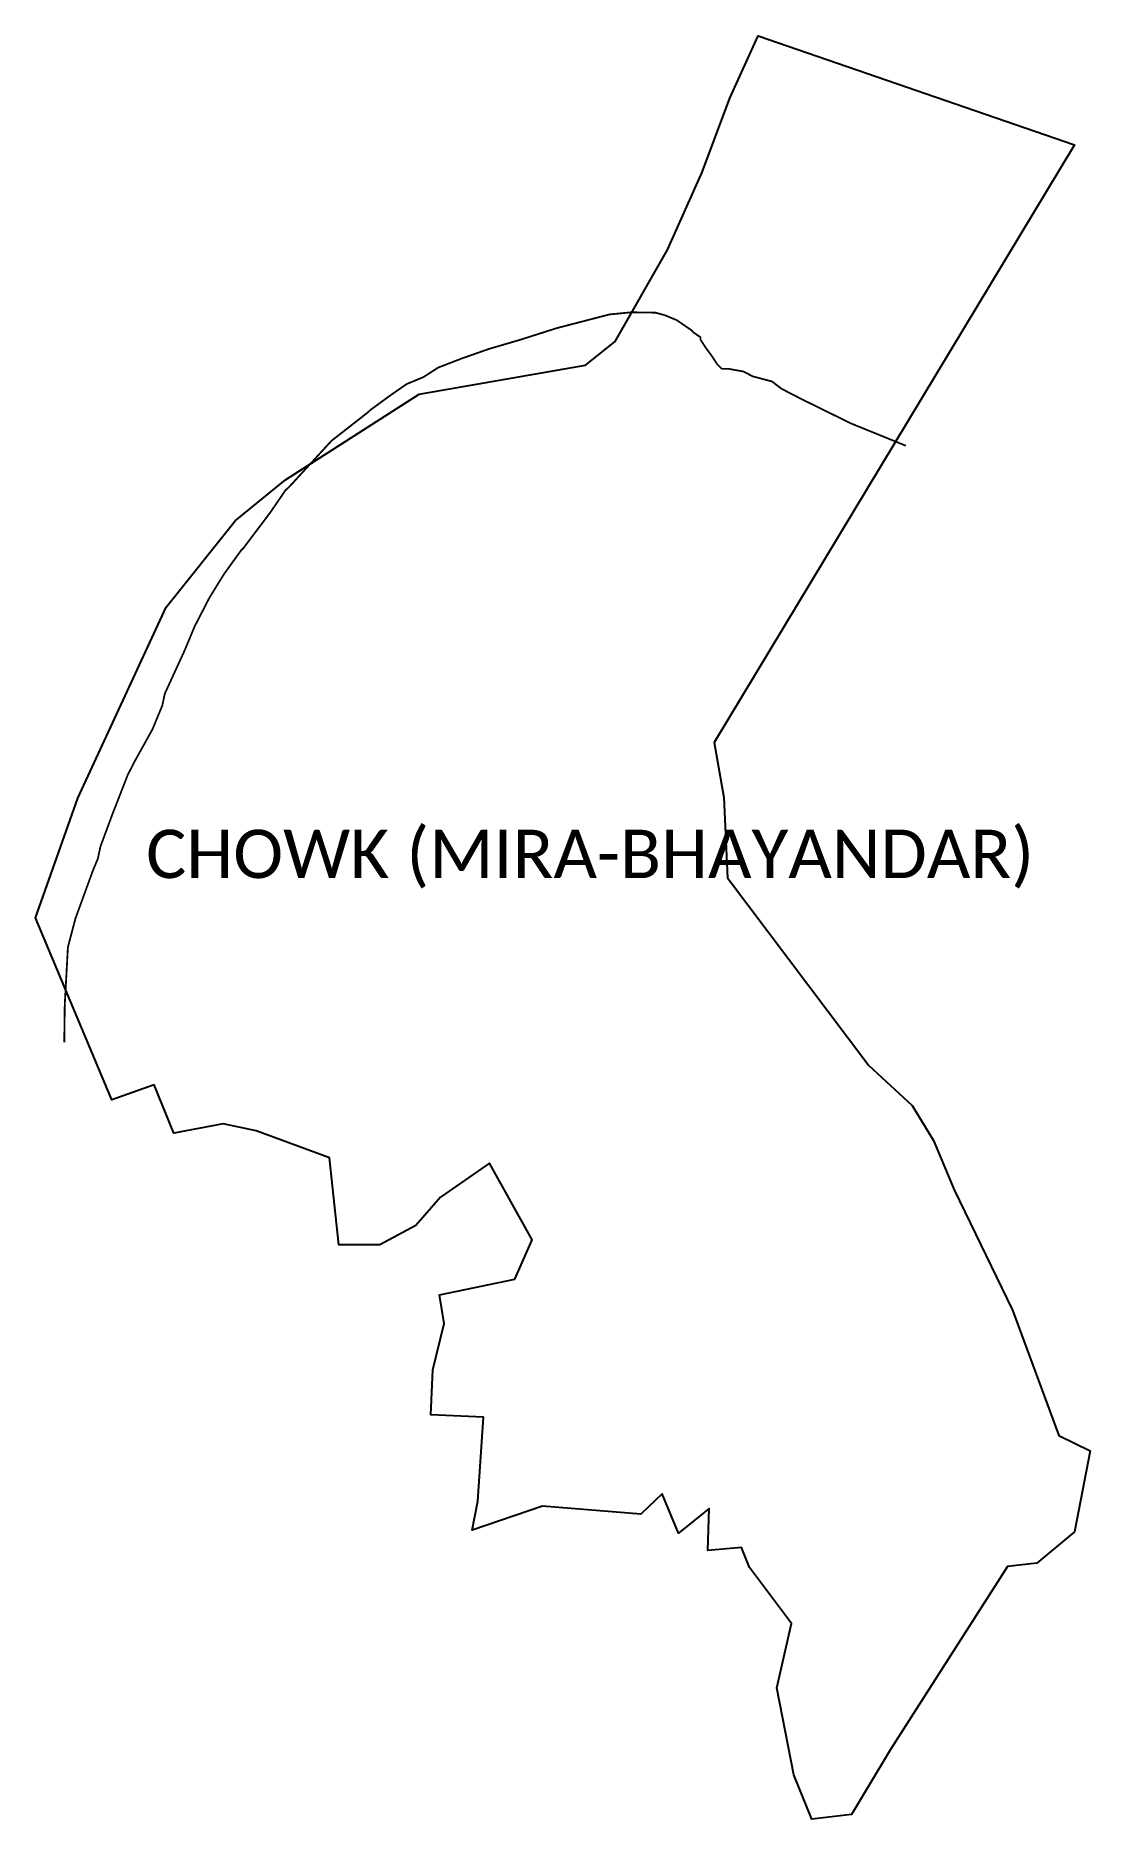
# Model space of a CAD drawing. Header units: metres. Extents: x 267138 to 268884, y 2134208 to 2137159.
import ezdxf

# ---------------------------------------------------------------- set-up
doc = ezdxf.new("R2010")
doc.units = ezdxf.units.M
for name, color, linetype in [('LOW TIDE LINE', 5, 'Continuous'), ('village', 3, 'Continuous'), ('VILLAGE NAME', 250, 'Continuous')]:
    doc.layers.add(name, color=color, linetype=linetype)
doc.styles.get("Standard").update_dxf_attribs({"font": 'simplex.shx'})

msp = doc.modelspace()

# ---------------------------------------------------------------- linework, layer by layer
at = {"layer": 'LOW TIDE LINE', "const_width": 3}
msp.add_lwpolyline([(268578.2, 2136480.4), (268487.1, 2136517.4), (268404.1, 2136558.3), (268372.5, 2136574.6), (268356.7, 2136586.7), (268325, 2136595.1), (268309.2, 2136603.2), (268285.4, 2136607.5), (268273.5, 2136607.7), (268269.5, 2136611.7), (268265.6, 2136615.7), (268257.8, 2136627.8), (268246.1, 2136643.8), (268238.3, 2136655.9), (268238.3, 2136659.8), (268226.5, 2136668), (268222.6, 2136672), (268198.9, 2136688.2), (268179.1, 2136696.4), (268163.3, 2136700.6), (268123.5, 2136701.1), (268087.6, 2136697.6), (268043.7, 2136686.2), (267999.8, 2136674.8), (267939.9, 2136655.7), (267888, 2136640.5), (267844, 2136625.1), (267804.1, 2136609.7), (267780, 2136594.1), (267752, 2136582.5), (267723.9, 2136563), (267691.8, 2136539.5), (267687.7, 2136535.6), (267627.5, 2136488.6), (267558.9, 2136413.9), (267550.8, 2136406), (267526.5, 2136370.5), (267482, 2136311.4), (267478, 2136307.5), (267449.6, 2136268.1), (267425.2, 2136228.6), (267400.8, 2136181.2), (267384.3, 2136141.6), (267351.6, 2136070.4), (267347.4, 2136050.6), (267331, 2136011), (267302.4, 2135959.6), (267290.2, 2135935.9), (267265.5, 2135872.6), (267244.9, 2135817.1), (267240.7, 2135797.3), (267232.5, 2135777.5), (267203.6, 2135698.3), (267191.1, 2135650.7), (267185.9, 2135555.3), (267185.1, 2135493.6)], dxfattribs=at)
at = {"layer": 'village', "color": 3}
msp.add_polyline3d([(268276.7, 2135898.4, 0), (268283.1, 2135765.7, 0), (268517.2, 2135454.8, 0), (268588.8, 2135389, 0), (268624.2, 2135330.9, 0), (268658.4, 2135249.5, 0), (268754.9, 2135050.3, 0), (268831.3, 2134842.8, 0), (268883.6, 2134817.7, 0), (268857.6, 2134683.7, 0), (268795.2, 2134631.9, 0), (268746.3, 2134626.2, 0), (268552.8, 2134323.3, 0), (268488.3, 2134215.9, 0), (268422.7, 2134207.9, 0), (268392.6, 2134281.5, 0), (268364.8, 2134425.4, 0), (268389.2, 2134531.7, 0), (268319.3, 2134624.7, 0), (268306.4, 2134657.7, 0), (268250.7, 2134652.7, 0), (268252.6, 2134721.9, 0), (268201.8, 2134681.2, 0), (268174.7, 2134746.3, 0), (268139.6, 2134713, 0), (267976.5, 2134725.8, 0), (267860.2, 2134686.5, 0), (267869.6, 2134734.1, 0), (267878.9, 2134873, 0), (267792.1, 2134876.8, 0), (267795.1, 2134951.6, 0), (267813.7, 2135028.1, 0), (267806.2, 2135075.7, 0), (267930.8, 2135101.5, 0), (267959.5, 2135166.8, 0), (267889.1, 2135293.2, 0), (267807.8, 2135237.3, 0), (267766.8, 2135190.4, 0), (267707.5, 2135158.5, 0), (267639.5, 2135158.3, 0), (267624.1, 2135302, 0), (267503, 2135347.2, 0), (267448.2, 2135358.5, 0), (267366.4, 2135343.1, 0), (267333.9, 2135422.8, 0), (267263.9, 2135398.4, 0), (267137.7, 2135699.1, 0), (267207.5, 2135897.2, 0), (267353.6, 2136213.1, 0), (267467.8, 2136356, 0), (267551.3, 2136423.7, 0), (267772.5, 2136565.9, 0), (268048.2, 2136613.5, 0), (268097.3, 2136653, 0), (268183.8, 2136804.3, 0), (268241.2, 2136932.9, 0), (268286.9, 2137055.5, 0), (268333.8, 2137158.8, 0), (268857.3, 2136978.2, 0), (268260.8, 2135989.3, 0)], close=True, dxfattribs=at)

# ---------------------------------------------------------------- texts
at = {"layer": 'VILLAGE NAME', "insert": (267320.7, 2135845.1), "char_height": 80, "attachment_point": 1}
msp.add_mtext_dynamic_manual_height_columns('{\\fCalibri|b0|i0|c0|p34;CHOWK (MIRA-BHAYANDAR)}', width=1449.11, gutter_width=643.2, heights=[0], dxfattribs=at)

doc.saveas('drawing.dxf')
